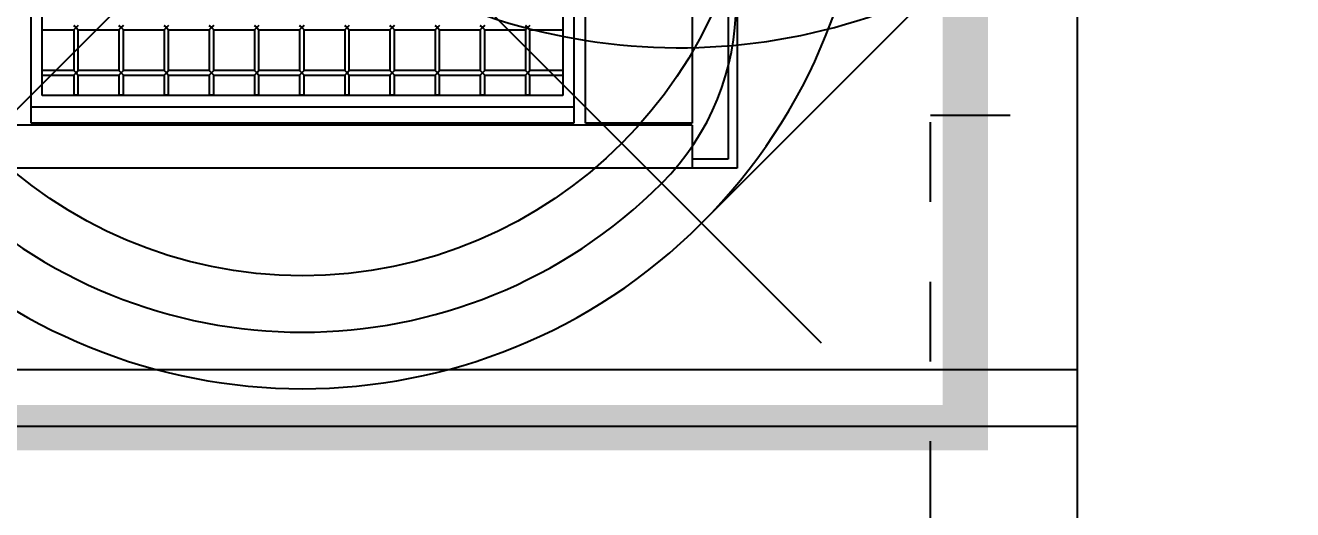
# Model space of a CAD drawing. Header units: centimetres. Extents: x 2452 to 16512, y -4226 to 6371.
# Drawn here: x 11659.2 to 11715.3, y 4740.7 to 4762.2 of the extents above; entities that cross this region are included whole.
import ezdxf

# ---------------------------------------------------------------- set-up
doc = ezdxf.new("R2010")
doc.units = ezdxf.units.CM
doc.header["$PDMODE"] = 67
doc.linetypes.add('prelem_vmc', pattern=[0.282222, 0.141111, -0.141111])
doc.layers.get('0').update_dxf_attribs({"color": 252, "lineweight": 18})
for name, color, linetype in [('C ANNOTATIONS-cotation', 252, 'Continuous'), ('prlm-MOD-PB', 123, 'Continuous'), ('prlm-VMC', 93, 'Continuous')]:
    doc.layers.add(name, color=color, linetype=linetype)
doc.layers.add('prlm-ZEROPLOT', color=254, linetype='Continuous', plot=False)
doc.styles.add('Eurostile', font='Eurosti.TTF')
doc.dimstyles.new('100é', dxfattribs={"dimtxt": 8.470801, "dimasz": 6.232178, "dimexe": 10, "dimexo": 25, "dimgap": 1, "dimtad": 1, "dimdec": 1, "dimtxsty": 'Eurostile', "dimblk": 'VW_SLASH', "dimblk1": 'VW_SLASH', "dimblk2": 'VW_SLASH', "dimcen": 0, "dimdle": 10, "dimazin": 0, "dimtfac": 1, "dimtdec": 1, "dimtix": 1, "dimtmove": 0, "dimatfit": 0, "dimldrblk": 'VW_FILLEDARROW', "dimfxl": 50.8, "dimfxlon": 1, "dimfrac": 2, "dimtolj": 1, "dimarcsym": 0})

# ---------------------------------------------------------------- blocks, each defined once
blk = doc.blocks.new('xi.pas250')
at = {"layer": 'prlm-VMC', "color": 0}
blk.add_lwpolyline([(64, -18.5), (64, 18.5), (0, 18.5), (0, -18.5)], close=True, dxfattribs=at)
at = {"layer": 'prlm-ZEROPLOT', "linetype": 'prelem_vmc', "ltscale": 25}
for p, q in [((-6.5, -12.5), (-6.5, 12.5)), ((-6.5, 12.5), (0, 12.5))]:
    blk.add_line(p, q, dxfattribs=at)
blk = doc.blocks.new('xi.d500')
at = {"layer": 'prlm-VMC'}
for p, q in [((0, 0), (0, 92.024)), ((-32.5, 59.524), (32.5, 59.524)), ((-25, 0), (-25, 59.524))]:
    blk.add_line(p, q, dxfattribs=at)
for centre, radius, start, end in [((0, 59.524), 25, 0, 180), ((0, 59.524), 22.5, 0, 180), ((0, 35.917), 26.607, 20.016, 159.984), ((0, 59.524), 25, 180, 0), ((-11.25, 59.524), 11.25, 180, 0)]:
    blk.add_arc(centre, radius, start, end, dxfattribs=at)
blk = doc.blocks.new('VW_SLASH')
at = {"linetype": 'ByBlock', "lineweight": -2}
blk.add_line((1.6046, 0), (-1, 0), dxfattribs=at)
at = {"lineweight": 20, "flags": 128}
blk.add_lwpolyline([(0.5004, 0.5004), (-0.5004, -0.5004)], dxfattribs=at)
blk = doc.blocks.new('*D344')
at = {"layer": 'C ANNOTATIONS-cotation', "color": 0, "linetype": 'Continuous', "lineweight": -2, "transparency": 16777216}
blk.add_line((11934.23, 4774.059), (11461.695, 4774.059), dxfattribs=at)
at = {"layer": 'Defpoints', "color": 0, "linetype": 'Continuous', "transparency": 16777216}
for p in [(11455.462, 4774.059), (11455.462, 4689.448), (11940.462, 4689.448)]:
    blk.add_point(p, dxfattribs=at)
at = {"layer": 'C ANNOTATIONS-cotation', "color": 0, "linetype": 'Continuous', "lineweight": -2, "transparency": 16777216, "xscale": 6.232177734375, "yscale": 6.232177734375, "zscale": 6.232177734375, "rotation": 180}
blk.add_blockref('VW_SLASH', (11455.462, 4774.059), dxfattribs=at)
at = {"layer": 'C ANNOTATIONS-cotation', "color": 0, "linetype": 'Continuous', "lineweight": -2, "transparency": 16777216, "xscale": 6.232177734375, "yscale": 6.232177734375, "zscale": 6.232177734375}
blk.add_blockref('VW_SLASH', (11940.462, 4774.059), dxfattribs=at)
at = {"layer": 'C ANNOTATIONS-cotation', "color": 0, "linetype": 'Continuous', "lineweight": 5, "transparency": 16777216, "insert": (11697.962, 4779.295), "char_height": 8.4708, "attachment_point": 5, "style": 'Eurostile'}
blk.add_mtext('\\A1;485', dxfattribs=at)
blk = doc.blocks.new('VW_FILLEDARROW')
at = {"linetype": 'Continuous'}
blk.add_hatch(color=250, dxfattribs=at).paths.add_polyline_path([(-1.6045, 0.4299), (0, 0), (-1.6045, -0.4299)])
at = {"flags": 128}
blk.add_lwpolyline([(-1.6045, 0.4299), (0, 0), (-1.6045, -0.4299)], close=True, dxfattribs=at)

msp = doc.modelspace()

# ---------------------------------------------------------------- linework, layer by layer
at = {"layer": 'prlm-MOD-PB', "const_width": 2}
msp.add_lwpolyline([(11621.893, 4744.353), (11621.893, 4825.501), (11700.784, 4825.501), (11700.784, 4744.353)], close=True, dxfattribs=at)
at = {"layer": 'prlm-VMC', "color": 0}
for p, q in [((11690.686, 4820.237), (11690.686, 4755.837)), ((11690.286, 4819.837), (11690.286, 4756.237)), ((11683.966, 4757.837), (11683.966, 4818.237)), ((11688.686, 4818.237), (11688.686, 4757.837)), ((11659.416, 4758.557), (11659.416, 4784.057)), ((11683.456, 4783.607), (11683.456, 4758.557)), ((11659.906, 4759.057), (11659.906, 4783.107)), ((11682.956, 4783.107), (11682.956, 4759.057)), ((11659.906, 4761.957), (11661.306, 4761.957)), ((11661.506, 4762.157), (11661.306, 4761.957)), ((11661.406, 4762.057), (11661.306, 4762.157)), ((11661.306, 4762.157), (11661.406, 4762.057)), ((11661.406, 4762.057), (11661.306, 4761.957)), ((11661.406, 4762.057), (11661.306, 4761.957)), ((11661.306, 4761.957), (11661.306, 4760.157)), ((11661.406, 4762.057), (11661.506, 4762.157)), ((11661.406, 4762.057), (11661.506, 4761.957)), ((11661.406, 4762.057), (11661.506, 4761.957)), ((11661.506, 4760.157), (11661.506, 4761.957)), ((11661.506, 4761.957), (11663.306, 4761.957)), ((11663.506, 4762.157), (11663.306, 4761.957)), ((11663.406, 4762.057), (11663.306, 4762.157)), ((11663.306, 4762.157), (11663.406, 4762.057)), ((11663.406, 4762.057), (11663.306, 4761.957)), ((11663.406, 4762.057), (11663.306, 4761.957)), ((11663.306, 4761.957), (11663.306, 4760.157)), ((11663.406, 4762.057), (11663.506, 4762.157)), ((11663.406, 4762.057), (11663.506, 4761.957)), ((11663.406, 4762.057), (11663.506, 4761.957)), ((11663.506, 4760.157), (11663.506, 4761.957)), ((11663.506, 4761.957), (11665.306, 4761.957)), ((11665.506, 4762.157), (11665.306, 4761.957)), ((11665.406, 4762.057), (11665.306, 4762.157)), ((11665.306, 4762.157), (11665.406, 4762.057)), ((11665.406, 4762.057), (11665.306, 4761.957)), ((11665.406, 4762.057), (11665.306, 4761.957)), ((11665.306, 4761.957), (11665.306, 4760.157)), ((11665.406, 4762.057), (11665.506, 4762.157)), ((11665.406, 4762.057), (11665.506, 4761.957)), ((11665.406, 4762.057), (11665.506, 4761.957)), ((11665.506, 4760.157), (11665.506, 4761.957)), ((11665.506, 4761.957), (11667.306, 4761.957)), ((11667.506, 4762.157), (11667.306, 4761.957)), ((11667.406, 4762.057), (11667.306, 4762.157)), ((11667.306, 4762.157), (11667.406, 4762.057)), ((11667.406, 4762.057), (11667.306, 4761.957)), ((11667.406, 4762.057), (11667.306, 4761.957)), ((11667.306, 4761.957), (11667.306, 4760.157)), ((11667.406, 4762.057), (11667.506, 4762.157)), ((11667.406, 4762.057), (11667.506, 4761.957)), ((11667.406, 4762.057), (11667.506, 4761.957)), ((11667.506, 4760.157), (11667.506, 4761.957)), ((11667.506, 4761.957), (11669.306, 4761.957)), ((11669.506, 4762.157), (11669.306, 4761.957)), ((11669.406, 4762.057), (11669.306, 4762.157)), ((11669.306, 4762.157), (11669.406, 4762.057)), ((11669.406, 4762.057), (11669.306, 4761.957)), ((11669.406, 4762.057), (11669.306, 4761.957)), ((11669.306, 4761.957), (11669.306, 4760.157)), ((11669.406, 4762.057), (11669.506, 4762.157)), ((11669.406, 4762.057), (11669.506, 4761.957)), ((11669.406, 4762.057), (11669.506, 4761.957)), ((11669.506, 4760.157), (11669.506, 4761.957)), ((11669.506, 4761.957), (11671.306, 4761.957)), ((11671.506, 4762.157), (11671.306, 4761.957)), ((11671.406, 4762.057), (11671.306, 4762.157)), ((11671.306, 4762.157), (11671.406, 4762.057)), ((11671.406, 4762.057), (11671.306, 4761.957)), ((11671.406, 4762.057), (11671.306, 4761.957)), ((11671.306, 4761.957), (11671.306, 4760.157)), ((11671.406, 4762.057), (11671.506, 4762.157)), ((11671.406, 4762.057), (11671.506, 4761.957)), ((11671.406, 4762.057), (11671.506, 4761.957)), ((11671.506, 4760.157), (11671.506, 4761.957)), ((11671.506, 4761.957), (11673.306, 4761.957)), ((11673.506, 4762.157), (11673.306, 4761.957)), ((11673.406, 4762.057), (11673.306, 4762.157)), ((11673.306, 4762.157), (11673.406, 4762.057)), ((11673.406, 4762.057), (11673.306, 4761.957)), ((11673.406, 4762.057), (11673.306, 4761.957)), ((11673.306, 4761.957), (11673.306, 4760.157)), ((11673.406, 4762.057), (11673.506, 4762.157)), ((11673.406, 4762.057), (11673.506, 4761.957)), ((11673.406, 4762.057), (11673.506, 4761.957)), ((11673.506, 4760.157), (11673.506, 4761.957)), ((11673.506, 4761.957), (11675.306, 4761.957)), ((11675.506, 4762.157), (11675.306, 4761.957)), ((11675.406, 4762.057), (11675.306, 4762.157)), ((11675.306, 4762.157), (11675.406, 4762.057)), ((11675.406, 4762.057), (11675.306, 4761.957)), ((11675.406, 4762.057), (11675.306, 4761.957)), ((11675.306, 4761.957), (11675.306, 4760.157)), ((11675.406, 4762.057), (11675.506, 4762.157)), ((11675.406, 4762.057), (11675.506, 4761.957)), ((11675.406, 4762.057), (11675.506, 4761.957)), ((11675.506, 4760.157), (11675.506, 4761.957)), ((11675.506, 4761.957), (11677.306, 4761.957)), ((11677.506, 4762.157), (11677.306, 4761.957)), ((11677.406, 4762.057), (11677.306, 4762.157)), ((11677.306, 4762.157), (11677.406, 4762.057)), ((11677.406, 4762.057), (11677.306, 4761.957)), ((11677.406, 4762.057), (11677.306, 4761.957)), ((11677.306, 4761.957), (11677.306, 4760.157)), ((11677.406, 4762.057), (11677.506, 4762.157)), ((11677.406, 4762.057), (11677.506, 4761.957)), ((11677.406, 4762.057), (11677.506, 4761.957)), ((11677.506, 4760.157), (11677.506, 4761.957)), ((11677.506, 4761.957), (11679.306, 4761.957)), ((11679.506, 4762.157), (11679.306, 4761.957)), ((11679.406, 4762.057), (11679.306, 4762.157)), ((11679.306, 4762.157), (11679.406, 4762.057)), ((11679.406, 4762.057), (11679.306, 4761.957)), ((11679.406, 4762.057), (11679.306, 4761.957)), ((11679.306, 4761.957), (11679.306, 4760.157)), ((11679.406, 4762.057), (11679.506, 4762.157)), ((11679.406, 4762.057), (11679.506, 4761.957)), ((11679.406, 4762.057), (11679.506, 4761.957)), ((11679.506, 4760.157), (11679.506, 4761.957)), ((11679.506, 4761.957), (11681.306, 4761.957)), ((11681.506, 4762.157), (11681.306, 4761.957)), ((11681.406, 4762.057), (11681.306, 4762.157)), ((11681.306, 4762.157), (11681.406, 4762.057)), ((11681.406, 4762.057), (11681.306, 4761.957)), ((11681.406, 4762.057), (11681.306, 4761.957)), ((11681.306, 4761.957), (11681.306, 4760.157)), ((11681.406, 4762.057), (11681.506, 4762.157)), ((11681.406, 4762.057), (11681.506, 4761.957)), ((11681.406, 4762.057), (11681.506, 4761.957)), ((11681.506, 4760.157), (11681.506, 4761.957)), ((11681.506, 4761.957), (11682.956, 4761.957)), ((11690.686, 4761.671), (11690.687, 4761.671)), ((11690.687, 4761.671), (11690.687, 4760.337)), ((11690.686, 4761.124), (11690.687, 4761.124)), ((11690.686, 4760.884), (11690.687, 4760.884)), ((11661.306, 4760.157), (11659.906, 4760.157)), ((11661.506, 4760.157), (11661.306, 4759.957)), ((11661.406, 4760.057), (11661.306, 4760.157)), ((11661.306, 4760.157), (11661.406, 4760.057)), ((11661.406, 4760.057), (11661.306, 4759.957)), ((11661.406, 4760.057), (11661.306, 4759.957)), ((11661.406, 4760.057), (11661.506, 4760.157)), ((11661.406, 4760.057), (11661.506, 4759.957)), ((11661.406, 4760.057), (11661.506, 4759.957)), ((11663.306, 4760.157), (11661.506, 4760.157)), ((11663.506, 4760.157), (11663.306, 4759.957)), ((11663.406, 4760.057), (11663.306, 4760.157)), ((11663.306, 4760.157), (11663.406, 4760.057)), ((11663.406, 4760.057), (11663.306, 4759.957)), ((11663.406, 4760.057), (11663.306, 4759.957)), ((11663.406, 4760.057), (11663.506, 4760.157)), ((11663.406, 4760.057), (11663.506, 4759.957)), ((11663.406, 4760.057), (11663.506, 4759.957)), ((11665.306, 4760.157), (11663.506, 4760.157)), ((11665.506, 4760.157), (11665.306, 4759.957)), ((11665.406, 4760.057), (11665.306, 4760.157)), ((11665.306, 4760.157), (11665.406, 4760.057)), ((11665.406, 4760.057), (11665.306, 4759.957)), ((11665.406, 4760.057), (11665.306, 4759.957)), ((11665.406, 4760.057), (11665.506, 4760.157)), ((11665.406, 4760.057), (11665.506, 4759.957)), ((11665.406, 4760.057), (11665.506, 4759.957)), ((11667.306, 4760.157), (11665.506, 4760.157)), ((11667.506, 4760.157), (11667.306, 4759.957)), ((11667.406, 4760.057), (11667.306, 4760.157)), ((11667.306, 4760.157), (11667.406, 4760.057)), ((11667.406, 4760.057), (11667.306, 4759.957)), ((11667.406, 4760.057), (11667.306, 4759.957)), ((11667.406, 4760.057), (11667.506, 4760.157)), ((11667.406, 4760.057), (11667.506, 4759.957)), ((11667.406, 4760.057), (11667.506, 4759.957)), ((11669.306, 4760.157), (11667.506, 4760.157)), ((11669.506, 4760.157), (11669.306, 4759.957)), ((11669.406, 4760.057), (11669.306, 4760.157)), ((11669.306, 4760.157), (11669.406, 4760.057)), ((11669.406, 4760.057), (11669.306, 4759.957)), ((11669.406, 4760.057), (11669.306, 4759.957)), ((11669.406, 4760.057), (11669.506, 4760.157)), ((11669.406, 4760.057), (11669.506, 4759.957)), ((11669.406, 4760.057), (11669.506, 4759.957)), ((11671.306, 4760.157), (11669.506, 4760.157)), ((11671.506, 4760.157), (11671.306, 4759.957)), ((11671.406, 4760.057), (11671.306, 4760.157)), ((11671.306, 4760.157), (11671.406, 4760.057)), ((11671.406, 4760.057), (11671.306, 4759.957)), ((11671.406, 4760.057), (11671.306, 4759.957)), ((11671.406, 4760.057), (11671.506, 4760.157)), ((11671.406, 4760.057), (11671.506, 4759.957)), ((11671.406, 4760.057), (11671.506, 4759.957)), ((11673.306, 4760.157), (11671.506, 4760.157)), ((11673.506, 4760.157), (11673.306, 4759.957)), ((11673.406, 4760.057), (11673.306, 4760.157)), ((11673.306, 4760.157), (11673.406, 4760.057)), ((11673.406, 4760.057), (11673.306, 4759.957)), ((11673.406, 4760.057), (11673.306, 4759.957)), ((11673.406, 4760.057), (11673.506, 4760.157)), ((11673.406, 4760.057), (11673.506, 4759.957)), ((11673.406, 4760.057), (11673.506, 4759.957)), ((11675.306, 4760.157), (11673.506, 4760.157)), ((11675.506, 4760.157), (11675.306, 4759.957)), ((11675.406, 4760.057), (11675.306, 4760.157)), ((11675.306, 4760.157), (11675.406, 4760.057)), ((11675.406, 4760.057), (11675.306, 4759.957)), ((11675.406, 4760.057), (11675.306, 4759.957)), ((11675.406, 4760.057), (11675.506, 4760.157)), ((11675.406, 4760.057), (11675.506, 4759.957)), ((11675.406, 4760.057), (11675.506, 4759.957)), ((11677.306, 4760.157), (11675.506, 4760.157)), ((11677.506, 4760.157), (11677.306, 4759.957)), ((11677.406, 4760.057), (11677.306, 4760.157)), ((11677.306, 4760.157), (11677.406, 4760.057)), ((11677.406, 4760.057), (11677.306, 4759.957)), ((11677.406, 4760.057), (11677.306, 4759.957)), ((11677.406, 4760.057), (11677.506, 4760.157)), ((11677.406, 4760.057), (11677.506, 4759.957)), ((11677.406, 4760.057), (11677.506, 4759.957)), ((11679.306, 4760.157), (11677.506, 4760.157)), ((11679.506, 4760.157), (11679.306, 4759.957)), ((11679.406, 4760.057), (11679.306, 4760.157)), ((11679.306, 4760.157), (11679.406, 4760.057)), ((11679.406, 4760.057), (11679.306, 4759.957)), ((11679.406, 4760.057), (11679.306, 4759.957)), ((11679.406, 4760.057), (11679.506, 4760.157)), ((11679.406, 4760.057), (11679.506, 4759.957)), ((11679.406, 4760.057), (11679.506, 4759.957)), ((11681.306, 4760.157), (11679.506, 4760.157)), ((11681.506, 4760.157), (11681.306, 4759.957)), ((11681.406, 4760.057), (11681.306, 4760.157)), ((11681.306, 4760.157), (11681.406, 4760.057)), ((11681.406, 4760.057), (11681.306, 4759.957)), ((11681.406, 4760.057), (11681.306, 4759.957)), ((11681.406, 4760.057), (11681.506, 4760.157)), ((11681.406, 4760.057), (11681.506, 4759.957)), ((11681.406, 4760.057), (11681.506, 4759.957)), ((11682.956, 4760.157), (11681.506, 4760.157)), ((11690.686, 4760.337), (11690.687, 4760.337)), ((11659.906, 4759.957), (11661.306, 4759.957)), ((11661.306, 4759.957), (11661.306, 4759.067)), ((11661.506, 4759.067), (11661.506, 4759.957)), ((11661.506, 4759.957), (11663.306, 4759.957)), ((11663.306, 4759.957), (11663.306, 4759.067)), ((11663.506, 4759.067), (11663.506, 4759.957)), ((11663.506, 4759.957), (11665.306, 4759.957)), ((11665.306, 4759.957), (11665.306, 4759.067)), ((11665.506, 4759.067), (11665.506, 4759.957)), ((11665.506, 4759.957), (11667.306, 4759.957)), ((11667.306, 4759.957), (11667.306, 4759.067)), ((11667.506, 4759.067), (11667.506, 4759.957)), ((11667.506, 4759.957), (11669.306, 4759.957)), ((11669.306, 4759.957), (11669.306, 4759.067)), ((11669.506, 4759.067), (11669.506, 4759.957)), ((11669.506, 4759.957), (11671.306, 4759.957)), ((11671.306, 4759.957), (11671.306, 4759.067)), ((11671.506, 4759.067), (11671.506, 4759.957)), ((11671.506, 4759.957), (11673.306, 4759.957)), ((11673.306, 4759.957), (11673.306, 4759.067)), ((11673.506, 4759.067), (11673.506, 4759.957)), ((11673.506, 4759.957), (11675.306, 4759.957)), ((11675.306, 4759.957), (11675.306, 4759.067)), ((11675.506, 4759.067), (11675.506, 4759.957)), ((11675.506, 4759.957), (11677.306, 4759.957)), ((11677.306, 4759.957), (11677.306, 4759.067)), ((11677.506, 4759.067), (11677.506, 4759.957)), ((11677.506, 4759.957), (11679.306, 4759.957)), ((11679.306, 4759.957), (11679.306, 4759.067)), ((11679.506, 4759.067), (11679.506, 4759.957)), ((11679.506, 4759.957), (11681.306, 4759.957)), ((11681.306, 4759.957), (11681.306, 4759.067)), ((11681.506, 4759.067), (11681.506, 4759.957)), ((11681.506, 4759.957), (11682.956, 4759.957)), ((11690.686, 4759.671), (11690.687, 4759.671)), ((11690.687, 4759.671), (11690.687, 4759.431)), ((11682.956, 4759.057), (11659.906, 4759.057)), ((11661.506, 4759.067), (11661.306, 4759.067)), ((11663.506, 4759.067), (11663.306, 4759.067)), ((11665.506, 4759.067), (11665.306, 4759.067)), ((11667.506, 4759.067), (11667.306, 4759.067)), ((11669.506, 4759.067), (11669.306, 4759.067)), ((11671.506, 4759.067), (11671.306, 4759.067)), ((11673.506, 4759.067), (11673.306, 4759.067)), ((11675.506, 4759.067), (11675.306, 4759.067)), ((11677.506, 4759.067), (11677.306, 4759.067)), ((11679.506, 4759.067), (11679.306, 4759.067)), ((11681.506, 4759.067), (11681.306, 4759.067)), ((11690.686, 4759.431), (11690.687, 4759.431)), ((11690.686, 4759.431), (11690.687, 4759.431)), ((11690.687, 4759.431), (11690.687, 4758.577)), ((11659.416, 4758.557), (11683.456, 4758.557)), ((11659.416, 4757.837), (11659.416, 4758.557)), ((11683.456, 4758.557), (11683.456, 4757.837)), ((11690.686, 4758.577), (11690.687, 4758.577)), ((11690.686, 4758.577), (11690.687, 4758.577)), ((11690.686, 4758.337), (11690.687, 4758.337)), ((11690.687, 4758.577), (11690.687, 4758.337)), ((11683.456, 4757.837), (11659.416, 4757.837)), ((11688.686, 4757.837), (11683.966, 4757.837)), ((11688.686, 4757.737), (11641.286, 4757.737)), ((11688.686, 4757.737), (11688.686, 4755.837)), ((11690.686, 4757.671), (11690.687, 4757.671)), ((11690.686, 4757.431), (11690.687, 4757.431)), ((11690.686, 4757.281), (11690.687, 4757.281)), ((11690.686, 4757.216), (11690.686, 4757.004)), ((11690.686, 4757.216), (11690.687, 4757.216)), ((11690.687, 4757.671), (11690.687, 4757.124)), ((11690.686, 4757.124), (11690.687, 4757.124)), ((11690.686, 4757.004), (11690.686, 4756.792)), ((11690.686, 4757.004), (11690.687, 4757.004)), ((11690.686, 4756.884), (11690.687, 4756.884)), ((11690.686, 4756.792), (11690.687, 4756.792)), ((11690.686, 4756.727), (11690.687, 4756.727)), ((11690.687, 4757.124), (11690.687, 4756.884)), ((11690.687, 4756.884), (11690.687, 4756.337)), ((11690.286, 4756.237), (11688.686, 4756.237)), ((11690.686, 4756.577), (11690.687, 4756.577)), ((11690.686, 4756.337), (11690.687, 4756.337)), ((11690.686, 4755.837), (11627.286, 4755.837))]:
    msp.add_line(p, q, dxfattribs=at)
at = {"layer": 'prlm-VMC', "ltscale": 25}
for p, q in [((11513.664, 4746.927), (11705.742, 4746.927)), ((11513.664, 4744.427), (11705.742, 4744.427))]:
    msp.add_line(p, q, dxfattribs=at)
at = {"layer": 'prlm-VMC', "color": 0}
msp.add_circle((11671.431, 4771.082), 20, dxfattribs=at)

# ---------------------------------------------------------------- block references
at = {"layer": 'prlm-VMC', "rotation": 134.9999999999959}
msp.add_blockref('xi.d500', (11713.521, 4813.172), dxfattribs=at)
at = {"layer": 'prlm-VMC'}
msp.add_blockref('xi.pas250', (11705.742, 4745.677), dxfattribs=at)

# ---------------------------------------------------------------- dimensions: what is measured, and where the dimension line sits
at = {"layer": 'C ANNOTATIONS-cotation', "color": 7, "linetype": 'Continuous', "lineweight": 5}
dim = msp.add_linear_dim(base=(11455.462, 4774.059), p1=(11940.462, 4689.448), p2=(11455.462, 4689.448), dimstyle='100é', override={"dimtxt": 8.470801, "dimdec": 0, "dimpost": '<>', "dimtxsty": 'Eurostile', "dimse1": 1, "dimse2": 1, "dimtmove": 2}, dxfattribs=at)
dim.commit()
dim.dimension.update_dxf_attribs({"geometry": '*D344', "text_midpoint": (11697.962, 4779.295)})

doc.saveas('drawing.dxf')
